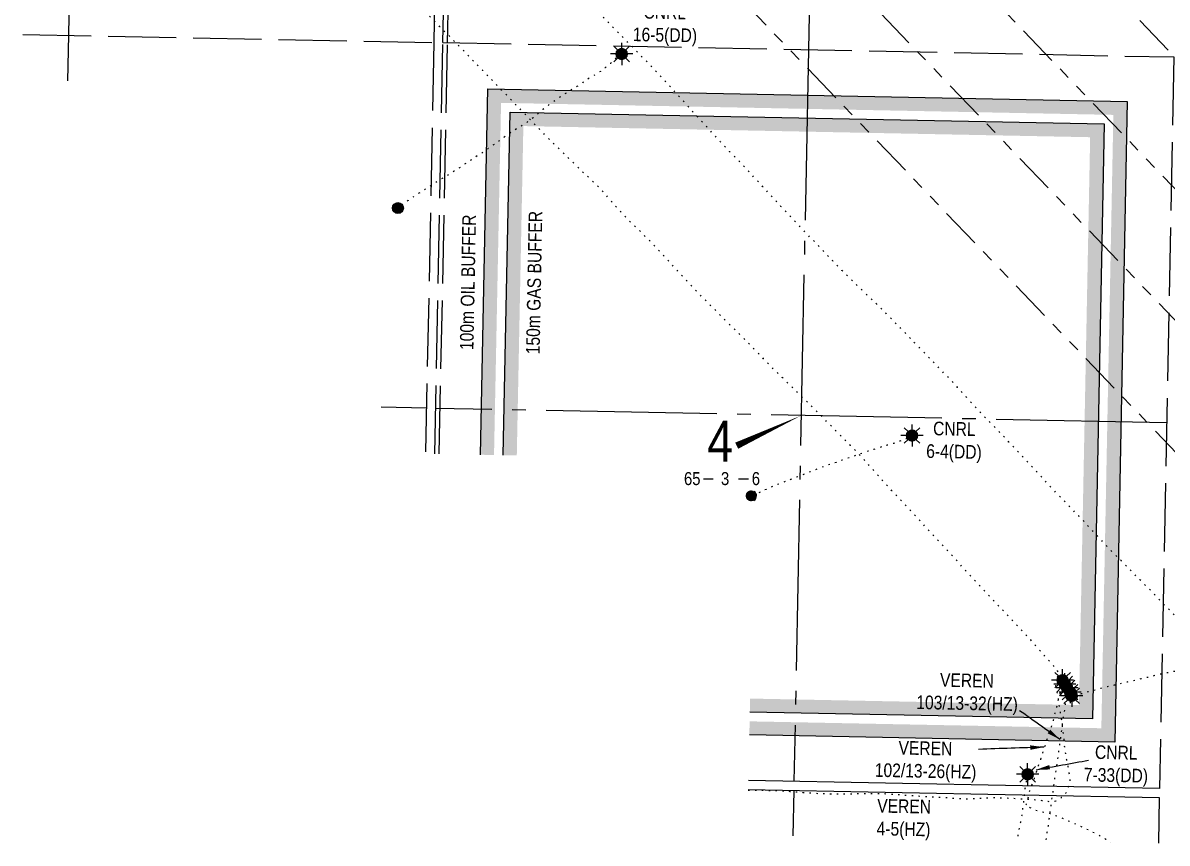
# Model space of a CAD drawing. Extents: x 408473 to 428843, y 6046006 to 6059852.
# Drawn here: x 416394 to 417233, y 6050915 to 6051516 of the extents above; entities that cross this region are included whole.
import ezdxf
from ezdxf.enums import TextEntityAlignment as Align

# ---------------------------------------------------------------- set-up
doc = ezdxf.new("R2010")
doc.units = 0
doc.header["$LTSCALE"] = 5
for name, pattern in [('foc-DOT', [1, 0.2, -0.8]), ('foc-DRILLPATH', [14.75, 6, -1.75, 1.75, -1.75, 1.75, -1.75]), ('foc-QUARTERLINE', [33, 25, -3, 2, -3]), ('foc-UNSURVEYED', [12.5, 10, -2.5])]:
    doc.linetypes.add(name, pattern=pattern)
for name, color, linetype in [('10', 1, 'Continuous'), ('9', 3, 'Continuous'), ('ABADATA-DRILL', 8, 'foc-DOT'), ('ABADATA-DRILL-T', 8, 'Continuous'), ('AS-TARGET-GAS', 182, 'Continuous'), ('AS-TARGET-GAS-H', 181, 'Continuous'), ('AS-TARGET-OIL', 146, 'Continuous'), ('AS-TARGET-OIL-H', 131, 'Continuous'), ('L-SECLBL', 7, 'Continuous'), ('L-SECQ', 8, 'foc-QUARTERLINE'), ('L-SECU', 7, 'Continuous'), ('L-USEC', 7, 'foc-UNSURVEYED'), ('P-PDRILLPATH', 12, 'foc-DRILLPATH')]:
    doc.layers.add(name, color=color, linetype=linetype)
doc.styles.add('80CG', font='ARIALN.TTF', dxfattribs={"height": 10})
doc.styles.add('80L', font='ARIALN.TTF', dxfattribs={"height": 10})
doc.styles.add('SIMPLEX', font='ARIALN.TTF')
doc.dimstyles.new('Compass 5 000', dxfattribs={"dimscale": 5, "dimtxt": 9, "dimasz": 2, "dimexe": 0.2, "dimexo": 0.0625, "dimgap": 0.5, "dimtad": 0, "dimtih": 1, "dimtoh": 1, "dimzin": 0, "dimdsep": 46, "dimtxsty": '80CG', "dimcen": 0.1, "dimse1": 1, "dimse2": 1, "dimclrd": 256, "dimclrt": 256, "dimaunit": 1, "dimadec": 4, "dimazin": 0, "dimtfac": 0.06, "dimtofl": 0, "dimtmove": 0, "dimatfit": 1, "dimfxl": 0.2, "dimtolj": 1, "dimtzin": 0, "dimlwd": -1, "dimarcsym": 0})

# ---------------------------------------------------------------- blocks, each defined once
blk = doc.blocks.new('GAS')
h = blk.add_hatch(color=255)
h.dxf.hatch_style = 1
edge = h.paths.add_edge_path()
edge.add_arc((0, 0), 0.9, 0, 360)
for p, q in [((-0.81, 0), (-1.62, 0)), ((-0.57, 0.57), (-1.14, 1.14)), ((0, 0.81), (0, 1.62)), ((0.57, 0.57), (1.14, 1.14)), ((1.62, 0), (0.81, 0)), ((-0.57, -0.57), (-1.14, -1.14)), ((0, -0.81), (0, -1.62)), ((1.14, -1.14), (0.57, -0.57))]:
    blk.add_line(p, q)
blk.add_circle((0, 0), 0.8)
blk = doc.blocks.new('L-SECLBL')
at = {"layer": '9', "color": 7}
for p, q in [((-5.08, -27.83), (-12.29, -27.83)), ((20.7, -27.83), (13.5, -27.83))]:
    blk.add_line(p, q, dxfattribs=at)
at = {"layer": '10', "color": 2, "style": 'SIMPLEX'}
blk.add_attdef('SEC', text='', height=30, dxfattribs=at).set_placement((0, 0), align=Align.MIDDLE)
at = {"layer": '10', "color": 5, "style": '80L'}
blk.add_attdef('TWP', text='', height=9.5, dxfattribs=at).set_placement((-14.43, -27.37), align=Align.MIDDLE_RIGHT)
blk.add_attdef('RGE', text='', height=9.5, dxfattribs=at).set_placement((3.62, -27.37), align=Align.MIDDLE_CENTER)
blk.add_attdef('MER', text='', height=9.5, dxfattribs=at).set_placement((23.17, -27.37), align=Align.MIDDLE_LEFT)

msp = doc.modelspace()

# ---------------------------------------------------------------- hatches: boundary and pattern name
at = {"layer": 'ABADATA-DRILL-T'}
h = msp.add_hatch(color=256, dxfattribs=at)
h.dxf.hatch_style = 1
edge = h.paths.add_edge_path()
edge.add_arc((416668.986, 6051380.255), 4, 0, 360)
h = msp.add_hatch(color=256, dxfattribs=at)
h.dxf.hatch_style = 1
edge = h.paths.add_edge_path()
edge.add_arc((416927.886, 6051169.357), 4, 0, 360)
at = {"layer": 'AS-TARGET-GAS-H'}
h = msp.add_hatch(color=256, dxfattribs=at)
h.dxf.hatch_style = 1
h.paths.add_polyline_path([(416746.149, 6051199.145), (416756.147, 6051198.949), (416760.967, 6051440.344), (417176.545, 6051432.195), (417168.385, 6051016.057), (416927.195, 6051020.786), (416926.997, 6051010.788), (417178.187, 6051005.862), (417186.739, 6051441.997), (416751.168, 6051450.538)], flags=17)
at = {"layer": 'AS-TARGET-OIL-H'}
h = msp.add_hatch(color=256, dxfattribs=at)
h.dxf.hatch_style = 1
h.paths.add_polyline_path([(416729.452, 6051199.473), (416739.45, 6051199.277), (416744.603, 6051457.368), (417193.569, 6051448.564), (417184.755, 6050999.032), (416926.864, 6051004.089), (416926.666, 6050994.091), (417194.557, 6050988.838), (417203.763, 6051458.366), (416734.805, 6051467.562)])

# ---------------------------------------------------------------- linework, layer by layer
at = {"layer": 'ABADATA-DRILL', "flags": 128}
for points in [[(417156.339, 6051034.274), (417156.339, 6051034.274), (417156.343, 6051034.281), (417156.343, 6051034.304), (417156.365, 6051034.394), (417156.403, 6051034.44), (417156.457, 6051034.478), (417156.575, 6051034.556), (417156.723, 6051034.627), (417156.827, 6051034.675), (417156.925, 6051034.706), (417156.988, 6051034.701), (417157.021, 6051034.681), (417157.023, 6051034.634), (417157.008, 6051034.548), (417156.953, 6051034.259), (417156.902, 6051034.08), (417156.772, 6051033.712), (417156.645, 6051033.358), (417156.595, 6051033.216), (417156.546, 6051033.1), (417156.505, 6051033.014), (417156.49, 6051032.961), (417156.493, 6051032.931), (417156.523, 6051032.784), (417156.512, 6051032.687), (417156.437, 6051032.802), (417156.328, 6051032.994), (417156.189, 6051033.247), (417156.029, 6051033.59), (417155.889, 6051033.92), (417155.831, 6051034.207), (417155.813, 6051034.444), (417155.775, 6051034.715), (417155.79, 6051035.008), (417155.994, 6051035.168), (417156.312, 6051035.232), (417156.729, 6051035.42), (417157.044, 6051035.524), (417157.084, 6051035.506), (417157.11, 6051035.479), (417157.176, 6051035.271), (417157.155, 6051035.068), (417157.111, 6051034.866), (417157.057, 6051034.653), (417156.98, 6051034.448), (417156.786, 6051034.425), (417156.553, 6051034.61), (417156.431, 6051034.856), (417156.366, 6051035.104), (417156.318, 6051035.375), (417156.425, 6051035.599), (417156.763, 6051035.639), (417157.126, 6051035.446), (417157.308, 6051035.232), (417157.344, 6051035.168), (417157.403, 6051034.953), (417157.55, 6051034.62), (417157.641, 6051034.362), (417157.568, 6051034.04), (417157.476, 6051033.922), (417157.456, 6051033.899), (417157.411, 6051033.856), (417157.398, 6051033.843), (417157.358, 6051033.837), (417157.341, 6051033.841), (417157.282, 6051033.869), (417157.167, 6051033.974), (417157.004, 6051034.181), (417156.811, 6051034.515), (417156.599, 6051034.952), (417156.35, 6051035.467), (417156.048, 6051036.05), (417155.681, 6051036.711), (417155.228, 6051037.457), (417154.691, 6051038.274), (417154.078, 6051039.159), (417153.384, 6051040.127), (417152.597, 6051041.162), (417151.762, 6051042.232), (417150.863, 6051043.35), (417149.903, 6051044.516), (417148.856, 6051045.733), (417147.718, 6051047.019), (417146.485, 6051048.39), (417145.186, 6051049.833), (417143.826, 6051051.35), (417142.413, 6051052.938), (417140.929, 6051054.597), (417139.396, 6051056.311), (417137.834, 6051058.092), (417136.24, 6051059.937), (417134.6, 6051061.823), (417132.93, 6051063.72), (417131.22, 6051065.62), (417129.494, 6051067.501), (417127.721, 6051069.397), (417125.904, 6051071.296), (417124.009, 6051073.26), (417122.131, 6051075.234), (417120.23, 6051077.249), (417118.287, 6051079.317), (417116.318, 6051081.413), (417114.293, 6051083.57), (417112.259, 6051085.73), (417110.165, 6051087.945), (417108.081, 6051090.156), (417105.962, 6051092.429), (417103.837, 6051094.711), (417101.702, 6051097.016), (417099.57, 6051099.332), (417097.409, 6051101.662), (417095.204, 6051103.999), (417092.938, 6051106.387), (417090.204, 6051109.305), (417087.956, 6051111.766), (417087.792, 6051111.946), (417083.468, 6051116.672), (417079.139, 6051121.368), (417074.838, 6051126.12), (417070.524, 6051130.852), (417066.115, 6051135.553), (417061.704, 6051140.254), (417057.343, 6051144.994), (417053.015, 6051149.763), (417048.695, 6051154.513), (417044.33, 6051159.233), (417039.94, 6051163.88), (417035.497, 6051168.498), (417031.097, 6051173.142), (417026.759, 6051177.875), (417022.477, 6051182.7), (417018.244, 6051187.514), (417013.96, 6051192.299), (417009.602, 6051197.022), (417005.189, 6051201.666), (417000.749, 6051206.265), (416996.215, 6051210.851), (416993.929, 6051213.14), (416991.661, 6051215.435), (416987.143, 6051220.025), (416982.659, 6051224.6), (416978.165, 6051229.196), (416973.627, 6051233.733), (416969.024, 6051238.194), (416964.433, 6051242.642), (416959.851, 6051247.159), (416955.266, 6051251.684), (416950.664, 6051256.185), (416946.144, 6051260.641), (416941.629, 6051265.201), (416937.142, 6051269.823), (416932.701, 6051274.392), (416928.23, 6051278.97), (416923.749, 6051283.539), (416919.191, 6051288.086), (416914.618, 6051292.56), (416910.002, 6051297.069), (416905.477, 6051301.578), (416900.989, 6051306.131), (416896.455, 6051310.721), (416891.96, 6051315.263), (416887.469, 6051319.839), (416883.032, 6051324.474), (416878.661, 6051329.211), (416874.353, 6051333.94), (416870.005, 6051338.659), (416865.657, 6051343.399), (416861.356, 6051348.128), (416856.977, 6051352.785), (416852.456, 6051357.368), (416847.911, 6051361.895), (416843.309, 6051366.409), (416838.722, 6051370.86), (416834.155, 6051375.477), (416829.836, 6051380.17), (416825.66, 6051384.993), (416821.502, 6051389.889), (416817.192, 6051394.661), (416812.634, 6051399.212), (416807.986, 6051403.59), (416803.294, 6051407.943), (416798.639, 6051412.349), (416794.067, 6051416.857), (416789.511, 6051421.327), (416784.924, 6051425.801), (416780.369, 6051430.322), (416775.871, 6051434.868), (416771.381, 6051439.493), (416766.928, 6051444.135), (416762.504, 6051448.74), (416758.025, 6051453.382), (416753.527, 6051457.964), (416749.034, 6051462.597), (416744.591, 6051467.242), (416740.074, 6051471.848), (416735.584, 6051476.461), (416731.147, 6051481.062), (416726.679, 6051485.654), (416722.229, 6051490.259), (416717.776, 6051494.897), (416713.319, 6051499.489), (416708.821, 6051504.062), (416704.346, 6051508.631), (416699.809, 6051513.194), (416695.296, 6051517.697), (416690.724, 6051522.208), (416686.015, 6051526.568), (416681.212, 6051530.849), (416676.48, 6051535.193), (416671.842, 6051539.612), (416667.252, 6051544.066), (416662.693, 6051548.573), (416658.232, 6051553.132), (416653.874, 6051557.862), (416649.665, 6051562.682), (416645.492, 6051567.525), (416641.293, 6051572.352), (416637.104, 6051577.198), (416632.959, 6051582.064), (416628.821, 6051586.983), (416624.613, 6051591.843), (416620.27, 6051596.516), (416615.808, 6051601.188), (416611.399, 6051605.839), (416607.016, 6051610.493), (416602.64, 6051615.15), (416598.224, 6051619.834), (416594.909, 6051623.326), (416590.53, 6051627.98), (416586.14, 6051632.634), (416581.684, 6051637.302), (416577.205, 6051641.948), (416572.734, 6051646.537), (416568.267, 6051651.145), (416563.84, 6051655.757), (416559.408, 6051660.421), (416555.049, 6051665.118), (416550.702, 6051669.871), (416546.414, 6051674.606), (416542.144, 6051679.387), (416537.769, 6051684.128), (416533.366, 6051688.732), (416528.916, 6051693.347), (416524.488, 6051697.951), (416520.075, 6051702.579), (416514.584, 6051708.328)], [(417163.008, 6051022.753), (417163.008, 6051022.753), (417163.008, 6051022.753), (417163.008, 6051022.753), (417162.998, 6051022.75), (417162.991, 6051022.737), (417163.112, 6051022.658), (417163.298, 6051022.594), (417163.49, 6051022.557), (417163.586, 6051022.512), (417163.585, 6051022.452), (417163.574, 6051022.385), (417163.549, 6051022.322), (417163.504, 6051022.236), (417163.475, 6051022.107), (417163.363, 6051021.989), (417163.186, 6051021.973), (417163.073, 6051022.022), (417163.008, 6051022.073), (417162.918, 6051022.091), (417162.784, 6051022.061), (417162.644, 6051022.067), (417162.598, 6051022.094), (417162.502, 6051022.149), (417162.426, 6051022.184), (417162.341, 6051022.269), (417162.423, 6051022.334), (417162.493, 6051022.376), (417162.544, 6051022.385), (417162.547, 6051022.385), (417162.554, 6051022.385), (417162.597, 6051022.398), (417162.678, 6051022.433), (417162.829, 6051022.49), (417163.057, 6051022.565), (417163.359, 6051022.656), (417163.714, 6051022.742), (417164.126, 6051022.828), (417164.591, 6051022.932), (417165.077, 6051023.056), (417165.587, 6051023.186), (417166.126, 6051023.328), (417166.703, 6051023.484), (417167.326, 6051023.655), (417167.775, 6051023.78), (417168.258, 6051023.923), (417169.191, 6051024.208), (417170.173, 6051024.489), (417171.222, 6051024.779), (417172.241, 6051025.062), (417173.237, 6051025.333), (417174.192, 6051025.587), (417175.154, 6051025.858), (417176.157, 6051026.145), (417177.196, 6051026.428), (417178.228, 6051026.715), (417179.281, 6051027.011), (417180.334, 6051027.3), (417181.386, 6051027.583), (417182.425, 6051027.862), (417183.464, 6051028.155), (417184.49, 6051028.429), (417185.489, 6051028.702), (417186.438, 6051028.977), (417187.366, 6051029.219), (417188.3, 6051029.427), (417189.231, 6051029.642), (417190.089, 6051029.859), (417190.91, 6051030.056), (417191.744, 6051030.25), (417192.631, 6051030.449), (417193.488, 6051030.632), (417194.305, 6051030.776), (417195.077, 6051030.911), (417195.871, 6051031.102), (417196.713, 6051031.336), (417197.645, 6051031.604), (417198.654, 6051031.878), (417199.676, 6051032.151), (417200.695, 6051032.418), (417201.756, 6051032.66), (417202.864, 6051032.879), (417203.952, 6051033.084), (417204.933, 6051033.298), (417205.921, 6051033.529), (417206.982, 6051033.761), (417208.107, 6051033.993), (417209.185, 6051034.225), (417210.197, 6051034.455), (417211.104, 6051034.66), (417212.022, 6051034.879), (417213.007, 6051035.12), (417213.989, 6051035.374), (417214.921, 6051035.632), (417215.839, 6051035.878), (417216.75, 6051036.096), (417217.691, 6051036.291), (417218.65, 6051036.426), (417219.586, 6051036.534), (417220.477, 6051036.733), (417221.355, 6051037.003), (417222.234, 6051037.282), (417223.11, 6051037.562), (417223.955, 6051037.825), (417224.794, 6051038.065), (417225.682, 6051038.301), (417226.684, 6051038.562), (417227.712, 6051038.802), (417228.8, 6051039.024), (417229.864, 6051039.236), (417230.865, 6051039.446), (417231.919, 6051039.642), (417233.137, 6051039.852), (417234.388, 6051040.081), (417235.587, 6051040.317), (417236.721, 6051040.552), (417237.866, 6051040.796), (417238.938, 6051041.035), (417239.963, 6051041.268), (417240.975, 6051041.522), (417241.957, 6051041.802), (417242.906, 6051042.06), (417243.837, 6051042.312), (417244.716, 6051042.565), (417245.568, 6051042.822), (417246.44, 6051043.085), (417247.408, 6051043.339), (417248.326, 6051043.574), (417249.201, 6051043.804), (417250.156, 6051044.042), (417251.198, 6051044.308), (417252.187, 6051044.575), (417253.169, 6051044.839), (417254.184, 6051045.093), (417255.232, 6051045.342), (417256.234, 6051045.596), (417257.223, 6051045.853), (417258.251, 6051046.096), (417259.353, 6051046.338), (417260.425, 6051046.584), (417261.446, 6051046.824), (417262.388, 6051047.062), (417263.273, 6051047.311), (417263.39, 6051047.346), (417264.105, 6051047.595), (417264.91, 6051047.983), (417265.613, 6051048.486), (417266.212, 6051049.097), (417266.688, 6051049.758), (417267.021, 6051050.395), (417267.205, 6051050.968), (417267.222, 6051051.455), (417267.07, 6051051.884), (417267.031, 6051051.952), (417266.825, 6051052.306), (417266.539, 6051052.705), (417266.49, 6051052.763), (417266.177, 6051053.122), (417265.744, 6051053.624), (417265.243, 6051054.241), (417264.708, 6051054.888), (417264.122, 6051055.59), (417263.434, 6051056.353), (417262.607, 6051057.226), (417261.726, 6051058.16), (417260.762, 6051059.163), (417260.196, 6051059.704), (417259.563, 6051060.26), (417258.832, 6051060.891), (417258.003, 6051061.638), (417257.123, 6051062.485), (417256.407, 6051063.213), (417256.185, 6051063.45), (417255.198, 6051064.477), (417254.09, 6051065.575), (417252.913, 6051066.759), (417251.688, 6051068.06), (417250.396, 6051069.475), (417248.998, 6051070.966), (417247.508, 6051072.509), (417245.95, 6051074.13), (417244.322, 6051075.819), (417242.604, 6051077.603), (417240.839, 6051079.435), (417239.033, 6051081.314), (417237.458, 6051082.935), (417237.173, 6051083.228), (417235.31, 6051085.131), (417233.614, 6051086.848), (417233.431, 6051087.032), (417231.501, 6051088.954), (417229.534, 6051090.956), (417228.377, 6051092.159), (417224.858, 6051095.829), (417223.532, 6051097.222), (417221.516, 6051099.318), (417219.461, 6051101.426), (417217.369, 6051103.564), (417215.214, 6051105.733), (417213.017, 6051107.927), (417210.787, 6051110.161), (417208.554, 6051112.409), (417206.838, 6051114.14), (417206.282, 6051114.697), (417204, 6051116.999), (417201.715, 6051119.315), (417199.417, 6051121.61), (417197.105, 6051123.899), (417194.816, 6051126.198), (417192.541, 6051128.52), (417190.3, 6051130.868), (417188.09, 6051133.252), (417185.896, 6051135.638), (417183.682, 6051138.009), (417181.448, 6051140.363), (417179.214, 6051142.721), (417177.001, 6051145.105), (417174.81, 6051147.492), (417172.597, 6051149.872), (417170.369, 6051152.233), (417168.135, 6051154.594), (417165.898, 6051156.945), (417163.66, 6051159.28), (417161.418, 6051161.611), (417159.173, 6051163.919), (417156.918, 6051166.217), (417154.653, 6051168.529), (417152.392, 6051170.857), (417150.154, 6051173.195), (417147.93, 6051175.545), (417145.716, 6051177.916), (417143.522, 6051180.296), (417141.329, 6051182.693), (417139.145, 6051185.09), (417136.955, 6051187.483), (417134.748, 6051189.857), (417132.534, 6051192.228), (417130.321, 6051194.608), (417128.15, 6051196.958), (417125.943, 6051199.335), (417123.725, 6051201.699), (417121.498, 6051204.053), (417119.264, 6051206.408), (417117.029, 6051208.755), (417114.795, 6051211.106), (417112.558, 6051213.461), (417110.313, 6051215.812), (417108.072, 6051218.153), (417105.828, 6051220.491), (417103.56, 6051222.816), (417101.281, 6051225.121), (417099.013, 6051227.443), (417096.788, 6051229.77), (417094.561, 6051232.128), (417092.357, 6051234.492), (417090.167, 6051236.872), (417087.977, 6051239.269), (417085.793, 6051241.669), (417083.617, 6051244.065), (417081.446, 6051246.455), (417079.266, 6051248.852), (417077.076, 6051251.242), (417074.856, 6051253.609), (417072.631, 6051255.927), (417070.386, 6051258.265), (417068.155, 6051260.612), (417065.918, 6051262.96), (417063.663, 6051265.288), (417061.402, 6051267.61), (417059.14, 6051269.931), (417056.885, 6051272.259), (417054.627, 6051274.594), (417052.366, 6051276.926), (417050.098, 6051279.257), (417047.84, 6051281.595), (417045.583, 6051283.94), (417043.335, 6051286.278), (417041.087, 6051288.606), (417038.822, 6051290.924), (417036.537, 6051293.236), (417034.245, 6051295.532), (417031.956, 6051297.831), (417029.671, 6051300.133), (417026.928, 6051302.887), (417024.639, 6051305.182), (417022.357, 6051307.478), (417020.062, 6051309.757), (417017.739, 6051312.013), (417015.389, 6051314.249), (417013.039, 6051316.476), (417010.689, 6051318.706), (417008.342, 6051320.939), (417006.006, 6051323.189), (417003.697, 6051325.461), (417001.401, 6051327.747), (416999.109, 6051330.035), (416996.814, 6051332.321), (416994.528, 6051334.61), (416992.246, 6051336.912), (416989.981, 6051339.233), (416987.751, 6051341.584), (416985.516, 6051343.942), (416983.275, 6051346.283), (416981.031, 6051348.624), (416978.806, 6051350.938), (416976.568, 6051353.276), (416974.334, 6051355.627), (416972.106, 6051357.981), (416969.882, 6051360.339), (416967.658, 6051362.7), (416965.431, 6051365.054), (416963.196, 6051367.395), (416960.955, 6051369.733), (416958.711, 6051372.074), (416957.62, 6051373.222), (416956.49, 6051374.428), (416954.276, 6051376.799), (416952.052, 6051379.163), (416949.831, 6051381.533), (416947.624, 6051383.911), (416945.427, 6051386.294), (416943.22, 6051388.668), (416941, 6051391.059), (416938.813, 6051393.446), (416936.62, 6051395.829), (416934.406, 6051398.196), (416932.171, 6051400.547), (416929.934, 6051402.902), (416927.737, 6051405.285), (416925.557, 6051407.682), (416923.357, 6051410.062), (416921.14, 6051412.433), (416918.919, 6051414.787), (416916.688, 6051417.131), (416914.436, 6051419.466), (416912.185, 6051421.801), (416909.937, 6051424.139), (416907.717, 6051426.496), (416905.503, 6051428.867), (416903.285, 6051431.231), (416901.071, 6051433.595), (416898.891, 6051435.955), (416896.697, 6051438.338), (416894.49, 6051440.725), (416892.293, 6051443.112), (416890.133, 6051445.489), (416887.956, 6051447.888), (416885.829, 6051450.237), (416883.659, 6051452.647), (416881.503, 6051455.063), (416879.333, 6051457.476), (416877.131, 6051459.923), (416874.964, 6051462.336), (416872.788, 6051464.75), (416870.611, 6051467.146), (416868.444, 6051469.509), (416866.244, 6051471.896), (416864.043, 6051474.28), (416861.833, 6051476.66), (416859.606, 6051479.041), (416857.389, 6051481.402), (416855.151, 6051483.75), (416852.883, 6051486.065), (416850.608, 6051488.373), (416848.353, 6051490.705), (416846.099, 6051493.049), (416843.851, 6051495.397), (416841.59, 6051497.726), (416839.311, 6051500.031), (416837.019, 6051502.323), (416834.74, 6051504.591), (416832.455, 6051506.89), (416830.19, 6051509.205), (416827.928, 6051511.54), (416825.667, 6051513.872), (416823.386, 6051516.193), (416821.097, 6051518.492), (416818.802, 6051520.794), (416816.513, 6051523.096), (416814.225, 6051525.402), (416811.943, 6051527.71), (416809.671, 6051530.026), (416807.4, 6051532.344), (416805.122, 6051534.659), (416802.813, 6051536.952), (416800.487, 6051539.208), (416798.147, 6051541.464), (416795.808, 6051543.714), (416793.485, 6051545.983), (416791.2, 6051548.289), (416788.369, 6051551.171), (416784.334, 6051555.201), (416782.025, 6051557.474), (416780.145, 6051559.324)], [(416833.056, 6051493.19), (416833.056, 6051493.19), (416832.751, 6051492.939), (416832.036, 6051492.38), (416831.198, 6051491.8), (416830.13, 6051491.068), (416828.749, 6051490.025), (416826.896, 6051488.408), (416826.169, 6051487.736), (416825.536, 6051487.071), (416825.043, 6051486.434), (416824.889, 6051486.204), (416824.878, 6051486.184), (416824.874, 6051486.164), (416824.867, 6051486.145), (416824.86, 6051486.135), (416824.829, 6051486.085), (416824.778, 6051486.016), (416824.697, 6051485.938), (416824.592, 6051485.857), (416824.463, 6051485.773), (416824.308, 6051485.666), (416824.115, 6051485.513), (416823.891, 6051485.33), (416823.62, 6051485.126), (416823.313, 6051484.912), (416822.971, 6051484.689), (416822.593, 6051484.439), (416822.164, 6051484.151), (416821.721, 6051483.83), (416821.31, 6051483.485), (416820.93, 6051483.126), (416820.536, 6051482.763), (416820.102, 6051482.379), (416819.667, 6051482.004), (416819.177, 6051481.63), (416818.632, 6051481.264), (416818.035, 6051480.873), (416817.436, 6051480.471), (416816.795, 6051480.044), (416816.132, 6051479.614), (416815.39, 6051479.148), (416814.624, 6051478.683), (416813.811, 6051478.206), (416813.001, 6051477.729), (416812.148, 6051477.232), (416811.227, 6051476.704), (416810.306, 6051476.155), (416809.401, 6051475.583), (416808.492, 6051474.968), (416807.579, 6051474.306), (416806.651, 6051473.611), (416805.684, 6051472.907), (416804.673, 6051472.2), (416803.619, 6051471.487), (416802.494, 6051470.746), (416801.359, 6051470.009), (416800.174, 6051469.279), (416798.956, 6051468.556), (416797.658, 6051467.812), (416796.396, 6051467.09), (416795.121, 6051466.335), (416793.855, 6051465.543), (416792.501, 6051464.654), (416791.102, 6051463.738), (416789.711, 6051462.835), (416788.326, 6051461.939), (416786.985, 6051461.049), (416785.693, 6051460.145), (416784.333, 6051459.178), (416782.964, 6051458.232), (416781.632, 6051457.288), (416780.36, 6051456.353), (416779.034, 6051455.383), (416777.727, 6051454.392), (416776.45, 6051453.37), (416775.223, 6051452.384), (416773.956, 6051451.343), (416772.738, 6051450.32), (416771.535, 6051449.307), (416770.331, 6051448.298), (416769.192, 6051447.333), (416768.043, 6051446.396), (416766.817, 6051445.453), (416765.555, 6051444.528), (416764.31, 6051443.623), (416763.015, 6051442.688), (416761.711, 6051441.811), (416760.316, 6051440.928), (416758.905, 6051440.073), (416757.505, 6051439.237), (416756.131, 6051438.388), (416754.75, 6051437.515), (416753.363, 6051436.656), (416752.002, 6051435.799), (416750.671, 6051434.899), (416749.413, 6051434.017), (416748.111, 6051433.083), (416746.825, 6051432.131), (416745.561, 6051431.25), (416744.242, 6051430.336), (416742.923, 6051429.388), (416741.598, 6051428.448), (416740.312, 6051427.49), (416738.992, 6051426.516), (416737.701, 6051425.618), (416736.423, 6051424.723), (416735.188, 6051423.828), (416733.943, 6051422.936), (416732.635, 6051422.028), (416731.264, 6051421.129), (416729.92, 6051420.282), (416728.549, 6051419.412), (416727.121, 6051418.504), (416725.77, 6051417.637), (416724.498, 6051416.749), (416723.183, 6051415.805), (416721.791, 6051414.889), (416720.481, 6051414.058), (416719.147, 6051413.184), (416717.852, 6051412.31), (416716.561, 6051411.429), (416715.317, 6051410.567), (416714.084, 6051409.738), (416712.811, 6051408.919), (416711.541, 6051408.115), (416710.248, 6051407.29), (416709.002, 6051406.491), (416707.628, 6051405.628), (416706.197, 6051404.763), (416704.726, 6051403.899), (416703.262, 6051403.051), (416701.842, 6051402.206), (416700.458, 6051401.353), (416699.027, 6051400.478), (416697.609, 6051399.61), (416696.242, 6051398.75), (416694.921, 6051397.893), (416693.651, 6051397.055), (416692.384, 6051396.22), (416691.137, 6051395.381), (416689.843, 6051394.5), (416688.481, 6051393.607), (416687.088, 6051392.754), (416685.724, 6051391.918), (416684.415, 6051391.12), (416683.129, 6051390.339), (416681.812, 6051389.482), (416680.514, 6051388.607), (416679.149, 6051387.694), (416677.787, 6051386.791), (416676.442, 6051385.868), (416675.19, 6051384.939), (416673.924, 6051383.964), (416672.617, 6051382.97), (416671.114, 6051381.846), (416668.986, 6051380.255)], [(417045.944, 6051213.57), (417045.938, 6051213.56), (417045.46, 6051213.183), (417045.017, 6051212.878), (417044.716, 6051212.674), (417044.422, 6051212.606), (417044.243, 6051212.513), (417044.176, 6051212.141), (417044.157, 6051211.878), (417044.149, 6051211.982), (417044.173, 6051212.164), (417044.187, 6051212.214), (417044.191, 6051212.227), (417044.191, 6051212.234), (417044.185, 6051212.241), (417044.171, 6051212.238), (417044.161, 6051212.235), (417044.104, 6051212.212), (417044.026, 6051212.161), (417043.928, 6051212.069), (417043.799, 6051211.955), (417043.626, 6051211.835), (417043.414, 6051211.726), (417043.162, 6051211.628), (417042.864, 6051211.537), (417042.528, 6051211.443), (417042.16, 6051211.337), (417041.774, 6051211.205), (417041.377, 6051211.053), (417040.973, 6051210.864), (417040.573, 6051210.662), (417040.138, 6051210.454), (417039.658, 6051210.25), (417039.104, 6051210.051), (417038.47, 6051209.846), (417037.765, 6051209.624), (417037.007, 6051209.379), (417036.185, 6051209.115), (417035.302, 6051208.829), (417034.372, 6051208.517), (417033.386, 6051208.176), (417032.281, 6051207.805), (417031.187, 6051207.446), (417030, 6051207.086), (417028.773, 6051206.734), (417027.509, 6051206.385), (417026.218, 6051206.017), (417024.917, 6051205.626), (417023.592, 6051205.216), (417022.24, 6051204.782), (417020.851, 6051204.326), (417019.394, 6051203.848), (417017.965, 6051203.383), (417016.518, 6051202.915), (417015.092, 6051202.446), (417013.673, 6051201.981), (417012.223, 6051201.513), (417010.753, 6051201.025), (417009.287, 6051200.52), (417007.816, 6051200.006), (417006.342, 6051199.482), (417004.885, 6051198.96), (417003.441, 6051198.455), (417001.974, 6051197.951), (417000.481, 6051197.437), (416998.98, 6051196.926), (416997.49, 6051196.412), (416996.043, 6051195.911), (416994.616, 6051195.412), (416993.159, 6051194.907), (416991.683, 6051194.41), (416990.203, 6051193.915), (416988.729, 6051193.428), (416987.256, 6051192.94), (416985.773, 6051192.439), (416984.279, 6051191.912), (416982.788, 6051191.368), (416981.323, 6051190.81), (416979.875, 6051190.242), (416978.443, 6051189.677), (416977.005, 6051189.125), (416975.568, 6051188.596), (416974.087, 6051188.049), (416972.649, 6051187.494), (416971.208, 6051186.922), (416969.766, 6051186.347), (416968.314, 6051185.782), (416966.836, 6051185.211), (416965.388, 6051184.646), (416963.957, 6051184.088), (416962.492, 6051183.503), (416961.06, 6051182.928), (416959.639, 6051182.366), (416958.204, 6051181.811), (416956.756, 6051181.256), (416955.318, 6051180.704), (416953.827, 6051180.14), (416952.376, 6051179.592), (416950.942, 6051179.047), (416949.558, 6051178.521), (416948.187, 6051177.995), (416946.876, 6051177.474), (416945.633, 6051176.968), (416944.396, 6051176.462), (416943.219, 6051175.975), (416942.077, 6051175.505), (416940.981, 6051175.043), (416940.799, 6051174.966), (416939.898, 6051174.571), (416938.875, 6051174.111), (416937.903, 6051173.66), (416936.977, 6051173.225), (416936.075, 6051172.796), (416935.271, 6051172.402), (416932.712, 6051171.122), (416931.331, 6051170.436), (416930.146, 6051169.959)], [(417158.007, 6051031.422), (417157.954, 6051031.433), (417157.934, 6051031.436), (417157.897, 6051031.437), (417157.844, 6051031.438), (417157.777, 6051031.429), (417157.7, 6051031.408), (417157.489, 6051031.355), (417157.06, 6051031.224), (417156.885, 6051031.174), (417156.681, 6051031.128), (417156.443, 6051031.076), (417156.195, 6051031.014), (417156.189, 6051031.011), (417156.172, 6051031.008), (417155.429, 6051030.859), (417155.027, 6051030.793), (417154.914, 6051030.769), (417154.341, 6051030.654), (417154.033, 6051030.59), (417153.427, 6051030.455), (417153.142, 6051030.387), (417152.583, 6051030.255), (417152.305, 6051030.187), (417152.131, 6051030.15), (417152.034, 6051030.132), (417151.79, 6051030.094), (417151.573, 6051030.074), (417151.396, 6051030.065), (417151.246, 6051030.064), (417151.116, 6051030.073), (417151.006, 6051030.086), (417150.916, 6051030.101), (417150.847, 6051030.115), (417150.794, 6051030.13), (417150.75, 6051030.144), (417150.717, 6051030.158), (417150.694, 6051030.172), (417150.668, 6051030.192), (417150.635, 6051030.223), (417150.586, 6051030.261), (417150.52, 6051030.275), (417150.436, 6051030.277), (417150.373, 6051030.291), (417150.37, 6051030.301), (417150.354, 6051030.345), (417150.314, 6051030.353), (417150.241, 6051030.341), (417150.157, 6051030.319), (417150.066, 6051030.284), (417149.943, 6051030.257), (417149.936, 6051030.243), (417150.059, 6051030.241), (417150.186, 6051030.262), (417150.293, 6051030.29), (417150.387, 6051030.321), (417150.508, 6051030.365), (417150.645, 6051030.399), (417150.796, 6051030.406), (417150.845, 6051030.369), (417150.793, 6051030.293), (417150.758, 6051030.204), (417150.727, 6051030.141), (417150.699, 6051030.082), (417150.688, 6051030.032), (417150.696, 6051030.065), (417150.727, 6051030.154), (417150.776, 6051030.257), (417150.815, 6051030.373), (417150.843, 6051030.422), (417150.879, 6051030.391), (417150.925, 6051030.361), (417150.964, 6051030.33), (417151.007, 6051030.289), (417151.053, 6051030.261), (417151.103, 6051030.25), (417151.172, 6051030.199), (417151.204, 6051030.138), (417151.252, 6051030.027), (417151.315, 6051029.883), (417151.388, 6051029.691), (417151.449, 6051029.53), (417151.477, 6051029.443), (417151.561, 6051029.141), (417151.644, 6051028.789), (417151.723, 6051028.421), (417151.803, 6051028.036), (417151.891, 6051027.614), (417151.975, 6051027.149), (417152.049, 6051026.658), (417152.115, 6051026.126), (417152.191, 6051025.558), (417152.285, 6051024.933), (417152.398, 6051024.23), (417152.533, 6051023.458), (417152.67, 6051022.635), (417152.807, 6051021.829), (417152.952, 6051021.062), (417153.097, 6051020.293), (417153.218, 6051019.483), (417153.321, 6051018.628), (417153.42, 6051017.732), (417153.526, 6051016.847), (417153.646, 6051015.971), (417153.782, 6051015.098), (417153.931, 6051014.208), (417154.096, 6051013.238), (417154.268, 6051012.188), (417154.451, 6051011.118), (417154.637, 6051010.074), (417154.81, 6051009.043), (417154.98, 6051008.017), (417155.157, 6051007.01), (417155.341, 6051006.049), (417155.54, 6051005.138), (417155.743, 6051004.271), (417155.906, 6051003.394), (417155.995, 6051002.482), (417156.043, 6051001.568), (417156.086, 6051000.667), (417156.157, 6050999.739), (417156.262, 6050998.793), (417156.381, 6050997.887), (417156.508, 6050997.034), (417156.634, 6050996.185), (417156.743, 6050995.283), (417156.845, 6050994.354), (417156.951, 6050993.475), (417157.072, 6050992.666), (417157.193, 6050991.867), (417157.296, 6050991.024), (417157.356, 6050990.133), (417157.388, 6050989.232), (417157.42, 6050988.308), (417157.474, 6050987.36), (417157.575, 6050986.391), (417157.703, 6050985.432), (417157.845, 6050984.489), (417157.989, 6050983.529), (417158.127, 6050982.553), (417158.255, 6050981.587), (417158.389, 6050980.648), (417158.522, 6050979.738), (417158.65, 6050978.829), (417158.796, 6050977.906), (417158.961, 6050976.996), (417159.12, 6050976.112), (417159.287, 6050975.262), (417159.457, 6050974.415), (417159.627, 6050973.565), (417159.807, 6050972.718), (417160.001, 6050971.868), (417160.204, 6050971.004), (417160.417, 6050970.136), (417160.613, 6050969.252), (417160.771, 6050968.318), (417160.905, 6050967.356), (417161.034, 6050966.416), (417161.169, 6050965.513), (417161.302, 6050964.627), (417161.414, 6050963.738), (417161.497, 6050962.83), (417161.555, 6050961.898), (417161.593, 6050960.938), (417161.587, 6050959.974), (417161.508, 6050959.022), (417161.337, 6050958.085), (417161.066, 6050957.187), (417160.756, 6050956.346), (417160.448, 6050955.592), (417160.151, 6050954.918), (417159.879, 6050954.293), (417159.634, 6050953.705), (417159.412, 6050953.136), (417159.191, 6050952.573), (417158.937, 6050951.995), (417158.652, 6050951.42), (417158.334, 6050950.87), (417157.971, 6050950.357), (417157.545, 6050949.885), (417157.09, 6050949.451), (417156.624, 6050949.023), (417156.139, 6050948.606), (417155.631, 6050948.206), (417155.094, 6050947.816), (417154.806, 6050947.618), (417154.005, 6050947.067), (417153.431, 6050946.692), (417152.804, 6050946.327), (417152.101, 6050945.988), (417151.311, 6050945.693), (417150.453, 6050945.453), (417149.556, 6050945.281), (417148.657, 6050945.179), (417147.733, 6050945.157), (417146.781, 6050945.202), (417145.809, 6050945.301), (417144.828, 6050945.427), (417143.817, 6050945.567), (417142.69, 6050945.729), (417141.424, 6050945.911), (417140.057, 6050946.085), (417138.546, 6050946.234), (417136.945, 6050946.359), (417135.18, 6050946.49), (417133.263, 6050946.648), (417131.209, 6050946.789), (417129.047, 6050946.898), (417126.823, 6050947.025), (417124.529, 6050947.183), (417122.168, 6050947.346), (417118.928, 6050947.543), (417112.183, 6050947.866), (417109.517, 6050947.938), (417106.814, 6050947.941), (417104.059, 6050947.886), (417101.269, 6050947.777), (417098.436, 6050947.646), (417095.563, 6050947.502), (417092.643, 6050947.363), (417089.7, 6050947.238), (417086.704, 6050947.166), (417083.678, 6050947.193), (417080.626, 6050947.312), (417077.576, 6050947.496), (417074.54, 6050947.719), (417073.91, 6050947.771), (417071.48, 6050947.939), (417065.276, 6050948.321), (417062.186, 6050948.492), (417052.994, 6050949.029), (417045.559, 6050949.519), (417040.469, 6050949.872), (417037.366, 6050950.103), (417033.265, 6050950.414), (417031.15, 6050950.562), (417028.04, 6050950.746), (417024.932, 6050950.891), (417021.817, 6050950.982), (417018.714, 6050951.016), (417015.606, 6050951.004), (417012.495, 6050950.982), (417009.381, 6050950.956), (417006.279, 6050950.904), (417003.164, 6050950.829), (417000.058, 6050950.74), (416996.946, 6050950.671), (416987.621, 6050950.704), (416981.403, 6050950.859), (416978.282, 6050950.981), (416975.181, 6050951.158), (416972.072, 6050951.376), (416968.972, 6050951.601), (416965.866, 6050951.822), (416962.76, 6050952.066), (416959.654, 6050952.317), (416956.538, 6050952.535), (416953.438, 6050952.726), (416950.331, 6050952.9), (416947.073, 6050953.048), (416943.965, 6050953.155), (416940.852, 6050953.24), (416937.74, 6050953.314), (416934.634, 6050953.376), (416931.521, 6050953.413), (416928.41, 6050953.424), (416925.862, 6050953.45)], [(417161.341, 6051025.643), (417161.404, 6051025.635), (417161.569, 6051025.565), (417161.684, 6051025.476), (417161.809, 6051025.383), (417161.954, 6051025.287), (417162.09, 6051025.244), (417162.21, 6051025.259), (417162.26, 6051025.281), (417162.264, 6051025.288), (417162.254, 6051025.315), (417162.182, 6051025.369), (417162.043, 6051025.435), (417161.835, 6051025.509), (417161.569, 6051025.575), (417161.267, 6051025.641), (417160.938, 6051025.697), (417160.586, 6051025.754), (417160.217, 6051025.808), (417159.825, 6051025.859), (417159.446, 6051025.916), (417159.07, 6051025.984), (417158.732, 6051026.057), (417158.373, 6051026.131), (417158.061, 6051026.19), (417157.765, 6051026.25), (417157.496, 6051026.298), (417157.22, 6051026.33), (417156.95, 6051026.342), (417156.667, 6051026.368), (417156.618, 6051026.375), (417156.435, 6051026.396), (417156.238, 6051026.406), (417156.071, 6051026.406), (417155.928, 6051026.419), (417155.835, 6051026.447), (417155.72, 6051026.503), (417155.644, 6051026.548), (417155.641, 6051026.551), (417155.562, 6051026.59), (417155.472, 6051026.591), (417155.367, 6051026.533), (417155.241, 6051026.389), (417155.106, 6051026.145), (417154.943, 6051025.812), (417154.751, 6051025.402), (417154.706, 6051025.296), (417154.562, 6051024.906), (417154.387, 6051024.332), (417154.218, 6051023.725), (417154.043, 6051023.115), (417153.871, 6051022.522), (417153.703, 6051021.935), (417153.538, 6051021.352), (417153.384, 6051020.781), (417153.243, 6051020.224), (417153.102, 6051019.67), (417152.968, 6051019.122), (417152.847, 6051018.578), (417152.73, 6051018.034), (417152.629, 6051017.489), (417152.535, 6051016.961), (417152.422, 6051016.453), (417152.285, 6051015.959), (417152.068, 6051015.223), (417151.86, 6051014.517), (417151.649, 6051013.781), (417151.453, 6051013.114), (417151.252, 6051012.418), (417151.069, 6051011.742), (417150.9, 6051011.095), (417150.74, 6051010.465), (417150.574, 6051009.798), (417150.393, 6051009.084), (417150.213, 6051008.381), (417150.046, 6051007.684), (417149.896, 6051006.997), (417149.745, 6051006.317), (417149.606, 6051005.676), (417149.48, 6051005.028), (417149.297, 6051004.342), (417149.066, 6051003.626), (417148.866, 6051002.96), (417148.674, 6051002.34), (417148.492, 6051001.754), (417148.3, 6051001.154), (417148.119, 6051000.597), (417147.935, 6051000.024), (417147.736, 6050999.425), (417147.521, 6050998.792), (417147.308, 6050998.14), (417147.097, 6050997.447), (417146.897, 6050996.754), (417146.74, 6050996.067), (417146.546, 6050995.351), (417146.288, 6050994.586), (417146.026, 6050993.847), (417145.819, 6050993.288), (417145.486, 6050992.461), (417145.192, 6050991.79), (417144.934, 6050991.185), (417144.695, 6050990.546), (417144.471, 6050989.857), (417144.268, 6050989.171), (417144.075, 6050988.511), (417143.885, 6050987.858), (417143.695, 6050987.168), (417143.463, 6050986.403), (417143.218, 6050985.651), (417142.963, 6050984.892), (417142.721, 6050984.107), (417142.517, 6050983.374), (417142.341, 6050982.764), (417142.14, 6050982.168), (417141.921, 6050981.582), (417141.699, 6050980.976), (417141.507, 6050980.37), (417141.348, 6050979.74), (417141.174, 6050979.026), (417140.959, 6050978.254), (417140.735, 6050977.545), (417140.475, 6050976.853), (417140.211, 6050976.171), (417139.961, 6050975.49), (417139.659, 6050974.715), (417139.315, 6050973.845), (417138.996, 6050973.001), (417138.72, 6050972.233), (417138.461, 6050971.435), (417138.186, 6050970.493), (417137.873, 6050969.503), (417137.548, 6050968.539), (417137.25, 6050967.638), (417136.939, 6050966.757), (417136.605, 6050965.864), (417136.27, 6050964.95), (417135.98, 6050964.082), (417135.739, 6050963.203), (417135.559, 6050962.363), (417135.37, 6050961.574), (417135.166, 6050960.838), (417134.935, 6050960.135), (417134.652, 6050959.461), (417134.322, 6050958.76), (417133.977, 6050958.03), (417133.629, 6050957.297), (417133.286, 6050956.62), (417132.967, 6050955.997), (417132.67, 6050955.289), (417132.384, 6050954.471), (417132.141, 6050953.682), (417131.966, 6050952.896), (417131.827, 6050952.115), (417131.681, 6050951.314), (417131.491, 6050950.438), (417131.286, 6050949.505), (417131.085, 6050948.609), (417130.892, 6050947.772), (417130.697, 6050947.009), (417130.492, 6050946.283), (417130.279, 6050945.611), (417130.173, 6050945.306), (417130.07, 6050945.001), (417129.907, 6050944.471), (417129.767, 6050943.994), (417129.642, 6050943.556), (417129.514, 6050943.142), (417129.386, 6050942.761), (417129.273, 6050942.416), (417129.181, 6050942.135), (417129.158, 6050941.999), (417129.164, 6050941.989), (417129.227, 6050941.937), (417129.309, 6050941.906), (417129.406, 6050941.894), (417129.426, 6050941.89), (417129.609, 6050941.866), (417129.958, 6050941.806), (417130.419, 6050941.684), (417130.959, 6050941.51), (417131.605, 6050941.297), (417132.366, 6050941.019), (417133.259, 6050940.651), (417133.355, 6050940.613), (417134.383, 6050940.159), (417135.539, 6050939.606), (417136.795, 6050939.081), (417138.234, 6050938.646), (417139.275, 6050938.363), (417140.383, 6050938.071), (417141.571, 6050937.811), (417142.866, 6050937.548), (417144.275, 6050937.271), (417145.719, 6050936.972), (417147.272, 6050936.585), (417148.948, 6050936.052), (417150.725, 6050935.387), (417152.637, 6050934.613), (417154.714, 6050933.755), (417156.873, 6050932.836), (417159.144, 6050931.834), (417161.494, 6050930.798), (417163.93, 6050929.736), (417164.36, 6050929.548), (417166.406, 6050928.648), (417168.872, 6050927.546), (417168.934, 6050927.518), (417171.353, 6050926.413), (417172.519, 6050925.877), (417176.989, 6050923.772), (417179.948, 6050922.324), (417182.584, 6050920.928), (417185.202, 6050919.423), (417187.828, 6050917.858), (417190.464, 6050916.263), (417191.64, 6050915.545)], [(417159.652, 6051028.533), (417159.612, 6051028.52), (417159.525, 6051028.498), (417159.452, 6051028.506), (417159.414, 6051028.607), (417159.401, 6051028.797), (417159.345, 6051029.025), (417159.307, 6051029.103), (417159.268, 6051029.17), (417159.232, 6051029.224), (417159.197, 6051029.272), (417159.174, 6051029.315), (417159.152, 6051029.346), (417159.119, 6051029.377), (417159.086, 6051029.397), (417159.039, 6051029.405), (417158.986, 6051029.412), (417158.936, 6051029.403), (417158.895, 6051029.354), (417158.86, 6051029.275), (417158.845, 6051029.172), (417158.842, 6051029.042), (417158.846, 6051028.902), (417158.87, 6051028.741), (417158.914, 6051028.6), (417158.978, 6051028.472), (417159.066, 6051028.384), (417159.175, 6051028.315), (417159.297, 6051028.249), (417159.422, 6051028.194), (417159.525, 6051028.165), (417159.622, 6051028.156), (417159.718, 6051028.151), (417159.828, 6051028.149), (417159.938, 6051028.143), (417160.111, 6051028.127), (417160.247, 6051028.107), (417160.344, 6051028.082), (417160.419, 6051028.017), (417160.459, 6051027.867), (417160.451, 6051027.633), (417160.389, 6051027.334), (417160.292, 6051026.963), (417160.173, 6051026.539), (417160.047, 6051026.064), (417159.9, 6051025.54), (417159.705, 6051024.961), (417159.463, 6051024.315), (417159.172, 6051023.594), (417158.867, 6051022.817), (417158.62, 6051022.002), (417158.464, 6051021.151), (417158.379, 6051020.249), (417158.324, 6051019.307), (417158.269, 6051018.354), (417158.217, 6051017.399), (417158.168, 6051016.436), (417158.105, 6051015.454), (417158.012, 6051014.452), (417157.875, 6051013.435), (417157.679, 6051012.422), (417157.462, 6051011.402), (417157.242, 6051010.38), (417157.031, 6051009.324), (417156.843, 6051008.25), (417156.682, 6051007.163), (417156.527, 6051006.07), (417156.301, 6051004.43), (417156.082, 6051002.771), (417155.876, 6051001.101), (417155.673, 6050999.402), (417155.466, 6050997.709), (417155.272, 6050996.009), (417155.077, 6050994.352), (417154.86, 6050992.69), (417154.659, 6050991.08), (417154.447, 6050989.474), (417154.219, 6050987.878), (417153.981, 6050986.259), (417153.671, 6050984.091), (417153.516, 6050982.991), (417153.277, 6050981.349), (417153.038, 6050979.683), (417152.809, 6050978.041), (417152.586, 6050976.391), (417152.156, 6050973.162), (417151.652, 6050969.908), (417151.085, 6050966.662), (417150.572, 6050963.458), (417150.144, 6050960.193), (417149.784, 6050956.966), (417149.365, 6050953.757), (417148.838, 6050950.353), (417148.292, 6050946.833), (417147.764, 6050943.213), (417147.517, 6050941.364), (417147.277, 6050939.488), (417146.805, 6050935.824), (417146.571, 6050934.088), (417146.337, 6050932.379), (417146.111, 6050930.69), (417145.874, 6050929.011), (417145.639, 6050927.392), (417145.393, 6050925.743), (417144.89, 6050922.515), (417144.65, 6050920.983), (417144.419, 6050919.414), (417144.051, 6050916.478)], [(417130.722, 6050965.287), (417130.725, 6050965.257), (417130.731, 6050965.214), (417130.733, 6050965.174), (417130.725, 6050965.064), (417130.692, 6050964.924), (417130.638, 6050964.745), (417130.57, 6050964.51), (417130.495, 6050964.235), (417130.408, 6050963.893), (417130.314, 6050963.488), (417130.211, 6050963.03), (417130.104, 6050962.499), (417129.996, 6050961.931), (417129.894, 6050961.313), (417129.791, 6050960.648), (417129.674, 6050959.933), (417129.545, 6050959.172), (417129.393, 6050958.362), (417129.229, 6050957.512), (417129.072, 6050956.618), (417128.907, 6050955.701), (417128.745, 6050954.744), (417128.595, 6050953.74), (417128.464, 6050952.676), (417128.342, 6050951.568), (417128.216, 6050950.394), (417128.095, 6050949.186), (417127.953, 6050947.908), (417127.798, 6050946.628), (417127.66, 6050945.377), (417127.518, 6050944.086), (417127.36, 6050942.806), (417127.18, 6050941.485), (417126.994, 6050940.166), (417126.825, 6050938.869), (417126.663, 6050937.572), (417126.511, 6050936.274), (417126.336, 6050935.001), (417126.126, 6050933.675), (417125.898, 6050932.389), (417125.629, 6050931.104), (417125.354, 6050929.842), (417125.09, 6050928.597), (417124.839, 6050927.382), (417124.581, 6050926.134), (417124.333, 6050924.892), (417124.106, 6050923.652), (417123.871, 6050922.377), (417123.633, 6050921.148), (417123.406, 6050919.926), (417123.195, 6050918.699), (417122.984, 6050917.47), (417122.881, 6050916.894)]]:
    msp.add_lwpolyline(points, dxfattribs=at)
at = {"layer": 'ABADATA-DRILL-T', "flags": 128}
msp.add_lwpolyline([(416930.068, 6051166.005, 0.5294478), (416930.199, 6051172.619)], format="xyb", dxfattribs=at)
at = {"layer": 'ABADATA-DRILL-T'}
msp.add_circle((416668.986, 6051380.255), 4, dxfattribs=at)
at = {"layer": 'AS-TARGET-GAS', "flags": 128}
msp.add_lwpolyline([(416746.149, 6051199.145), (416751.168, 6051450.538), (417186.739, 6051441.997), (417178.187, 6051005.862), (416926.997, 6051010.788)], dxfattribs=at)
at = {"layer": 'AS-TARGET-OIL', "flags": 128}
msp.add_lwpolyline([(416729.452, 6051199.473), (416734.805, 6051467.562), (417203.763, 6051458.366), (417194.557, 6050988.838), (416926.666, 6050994.091)], dxfattribs=at)
at = {"layer": 'L-SECLBL', "flags": 128}
msp.add_lwpolyline([(416964.639, 6051228.201, 0, 5, 0), (416917.381, 6051206.116, 0, 0, 0)], format="xyseb", dxfattribs=at)
at = {"layer": 'L-SECQ', "flags": 128}
for points in [[(416431.916, 6051734.961), (416427.321, 6051506.897)], [(416974.456, 6051724.323), (416969.943, 6051496.258)], [(416427.321, 6051506.897), (416426.65, 6051473.571)], [(416969.943, 6051496.258), (416959.335, 6050960.144)], [(416689.929, 6051233.587), (416656.602, 6051234.241)], [(417232.647, 6051222.946), (416696.63, 6051233.456)], [(416959.202, 6050953.443), (416958.542, 6050920.116)]]:
    msp.add_lwpolyline(points, dxfattribs=at)
at = {"layer": 'L-SECU', "flags": 128}
for points in [[(417227.391, 6050954.888), (416926.008, 6050960.798)], [(416925.875, 6050954.096), (417227.26, 6050948.187)]]:
    msp.add_lwpolyline(points, dxfattribs=at)
at = {"layer": 'L-USEC', "flags": 128}
for points in [[(416701.983, 6051501.512), (416707.715, 6051788.592)], [(416705.331, 6051501.445), (416711.063, 6051788.525)], [(416700.881, 6051782.072), (416695.281, 6051501.643)], [(416393.994, 6051507.551), (416695.281, 6051501.643)], [(416695.281, 6051501.643), (416689.264, 6051200.261)], [(416695.965, 6051200.129), (416701.983, 6051501.512)], [(416699.313, 6051200.063), (416705.331, 6051501.445)], [(416701.983, 6051501.512), (417237.903, 6051491.003)], [(417237.903, 6051491.003), (417227.391, 6050954.888)], [(417227.26, 6050948.187), (417226.606, 6050914.86)]]:
    msp.add_lwpolyline(points, dxfattribs=at)
at = {"layer": 'P-PDRILLPATH'}
for p, q in [((416770.179, 6051882.63), (417416.536, 6051209.162)), ((416716.484, 6051842.341), (417367.462, 6051164.058)), ((416662.789, 6051802.052), (417318.389, 6051118.954)), ((417008.595, 6051730.45), (417465.609, 6051254.266))]:
    msp.add_line(p, q, dxfattribs=at)

# ---------------------------------------------------------------- block references
at = {"layer": 'ABADATA-DRILL-T', "xscale": 4.999999999999984, "yscale": 4.999999999999984, "zscale": 4.999999999999984}
for p in [(416833.056, 6051493.19), (417045.938, 6051213.56), (417156.339, 6051034.274), (417158.007, 6051031.422), (417159.652, 6051028.533), (417161.835, 6051025.509), (417163.008, 6051022.753), (417130.722, 6050965.287)]:
    msp.add_blockref('GAS', p, dxfattribs=at)
at = {"layer": 'L-SECLBL'}
msp.add_blockref('L-SECLBL', (416905.261, 6051209.373), dxfattribs=at).add_auto_attribs({'SEC': '4', 'TWP': '65', 'RGE': '3', 'MER': '6'})

# ---------------------------------------------------------------- texts
at = {"layer": 'ABADATA-DRILL-T', "char_height": 10, "attachment_point": 1, "rotation": 358.876667, "style": '80L'}
for s, insert in [('\\pi22.469;CNRL\\P\\pi14.986;16-5(DD)', (416826.708, 6051529.605)), ('\\pi22.469;CNRL\\P\\pi17.762;6-4(DD)', (417039.029, 6051224.234)), ('\\pi18.345;VEREN\\P\\pi1.2852;103/13-32(HZ)', (417048.235, 6051039.836)), ('\\pi18.345;VEREN\\P\\pi1.2852;102/13-26(HZ)', (417017.8, 6050990.16)), ('\\pi22.469;CNRL\\P\\pi14.634;7-33(DD)', (417157.722, 6050987.034)), ('\\pi18.345;VEREN\\P\\pi18.257;4-5(HZ)', (417002.177, 6050947.617))]:
    msp.add_mtext_dynamic_manual_height_columns(s, width=75.13511, gutter_width=49.978, heights=[0], dxfattribs=dict(at, insert=insert))
at = {"layer": 'AS-TARGET-GAS', "insert": (416762.883, 6051273.233), "char_height": 10, "attachment_point": 1, "rotation": 88.897209, "style": '80L'}
msp.add_mtext_dynamic_manual_height_columns('150m GAS BUFFER', width=107.79021, gutter_width=47.479, heights=[0], dxfattribs=at)
at = {"layer": 'AS-TARGET-OIL', "insert": (416714.267, 6051273.261), "char_height": 10, "attachment_point": 1, "rotation": 88.876678, "style": '80L'}
msp.add_mtext_dynamic_manual_height_columns('\\pi3.0598;100m OIL BUFFER', width=104.04593, gutter_width=47.479, heights=[0], dxfattribs=at)

# ---------------------------------------------------------------- leaders
at = {"layer": 'ABADATA-DRILL-T', "path_type": 1}
for points in [[(417154.44, 6050990.814), (417124.853, 6051011.892)], [(417142.59, 6050985.201), (417094.766, 6050983.574)], [(417137.008, 6050968.662), (417175.379, 6050975.635)]]:
    msp.add_leader(points, dimstyle='Compass 5 000', override={"dimgap": 0.5, "dimtad": 0}, dxfattribs=at)

doc.saveas('drawing.dxf')
